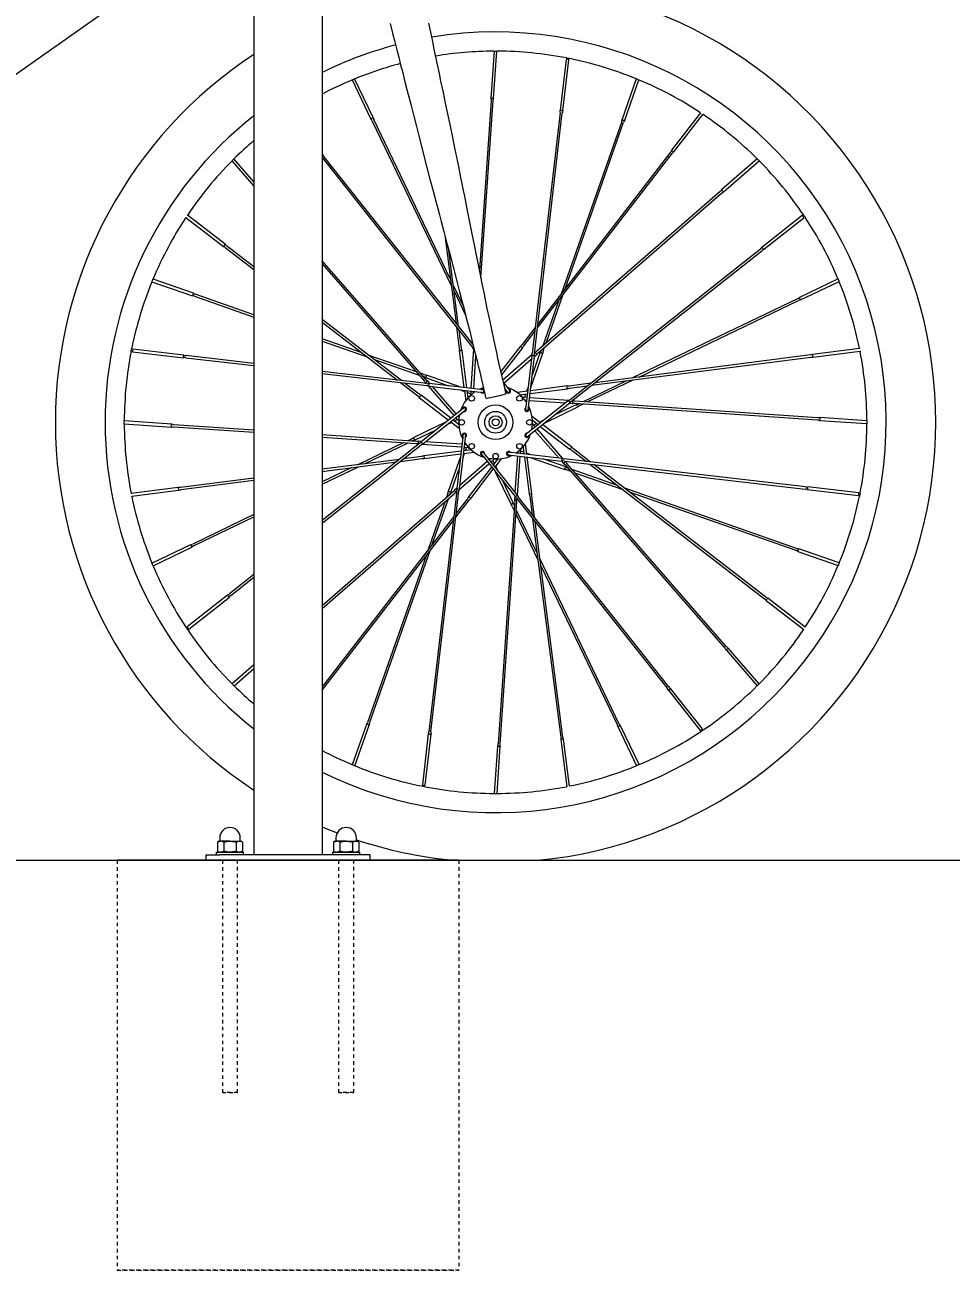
# Model space of a CAD drawing. Header units: inches. Extents: x -9 to 508, y -1 to 141.
# Drawn here: x 386.9 to 413.58, y 84.47 to 120.35 of the extents above; entities that cross this region are included whole.
import ezdxf

# ---------------------------------------------------------------- set-up
doc = ezdxf.new("R2010")
doc.units = ezdxf.units.IN
doc.header["$PDSIZE"] = -1
doc.linetypes.add('HIDDEN', pattern=[1.905, 1.27, -0.635])
for name, color, linetype, lineweight in [('ZANO_R', 7, 'Continuous', 0), ('ZANO_R_przerywana', 250, 'HIDDEN', 0), ('ZANO_W', 1, 'Continuous', 0)]:
    doc.layers.add(name, color=color, linetype=linetype, lineweight=lineweight)
doc.styles.get("Standard").update_dxf_attribs({"font": 'arial.ttf'})
doc.dimstyles.new('amerykanie', dxfattribs={"dimtxt": 50, "dimasz": 50, "dimexe": 0.5, "dimexo": 0.5, "dimgap": 1, "dimtad": 1, "dimdec": 0, "dimzin": 0, "dimlunit": 5, "dimtxsty": 'Standard', "dimcen": 0.09, "dimclrd": 1, "dimclre": 1, "dimclrt": 1, "dimazin": 0, "dimtfac": 1, "dimtdec": 0, "dimtmove": 0, "dimatfit": 3, "dimfxl": 1, "dimtzin": 0, "dimarcsym": 1})

# ---------------------------------------------------------------- blocks, each defined once
blk = doc.blocks.new('*D414')
at = {"layer": 'Defpoints', "color": 0}
for p in [(365.936, 125.805), (365.936, 125.805), (393.494, 125.805), (369.208, 120.137), (365.936, 96.435)]:
    blk.add_point(p, dxfattribs=at)
at = {"layer": 'ZANO_W', "color": 1, "lineweight": -2}
blk.add_arc((365.936, 125.805), 6.545, 278.7629, 351.2371, dxfattribs=at)
at = {"layer": 'ZANO_W', "color": 1}
for points in [[(372.57, 124.795), (372.238, 124.821), (372.48, 125.805)], [(366.92, 119.503), (366.945, 119.171), (365.936, 119.26)]]:
    blk.add_solid(points, dxfattribs=at)
at = {"layer": 'ZANO_W', "color": 1, "insert": (369.616, 122.125), "char_height": 1.625, "attachment_point": 5, "rotation": 45}
blk.add_mtext("90%%d0'", dxfattribs=at)

msp = doc.modelspace()

# ---------------------------------------------------------------- linework, layer by layer
at = {"layer": 'ZANO_R'}
for p, q in [((395.463, 127.77367), (395.463, 96.43515)), ((393.4945, 125.80517), (393.4945, 96.43515)), ((392.51025, 96.92728), (392.51025, 96.8387)), ((393.1008, 96.8387), (393.1008, 96.92728)), ((395.8567, 96.92728), (395.8567, 96.8387)), ((396.44725, 96.8387), (396.44725, 96.92728)), ((392.49056, 96.82885), (392.44184, 96.80072)), ((392.44184, 96.80072), (392.44184, 96.54202)), ((392.44184, 96.54202), (392.49056, 96.51389)), ((392.49056, 96.82885), (392.53276, 96.82885)), ((392.80553, 96.82885), (392.53276, 96.82885)), ((392.62368, 96.80072), (392.62368, 96.54202)), ((392.80553, 96.82885), (393.07829, 96.82885)), ((392.98737, 96.80072), (392.98737, 96.54202)), ((393.07829, 96.82885), (393.12048, 96.82885)), ((393.16921, 96.80072), (393.12048, 96.82885)), ((393.12048, 96.51389), (393.16921, 96.54202)), ((393.16921, 96.80072), (393.16921, 96.54202)), ((395.83701, 96.82885), (395.78829, 96.80072)), ((395.78829, 96.80072), (395.78829, 96.54202)), ((395.78829, 96.54202), (395.83701, 96.51389)), ((395.83701, 96.82885), (395.87921, 96.82885)), ((396.15197, 96.82885), (395.87921, 96.82885)), ((395.97013, 96.80072), (395.97013, 96.54202)), ((396.15197, 96.82885), (396.42474, 96.82885)), ((396.33382, 96.80072), (396.33382, 96.54202)), ((396.42474, 96.82885), (396.46693, 96.82885)), ((396.51566, 96.80072), (396.46693, 96.82885)), ((396.46693, 96.51389), (396.51566, 96.54202)), ((396.51566, 96.80072), (396.51566, 96.54202)), ((343.15035, 96.27767), (436.85717, 96.27767)), ((389.5575, 96.27767), (399.4, 96.27767)), ((399.4, 96.27767), (389.5575, 96.27767)), ((392.11655, 96.27767), (392.11655, 96.43515)), ((392.11655, 96.43515), (392.51025, 96.43515)), ((392.41182, 96.51389), (392.41182, 96.43515)), ((392.41182, 96.51389), (393.19922, 96.51389)), ((396.44725, 96.43515), (392.51025, 96.43515)), ((393.02206, 96.27767), (392.58899, 96.27767)), ((393.02206, 96.27767), (392.58899, 96.27767)), ((393.19922, 96.43515), (393.19922, 96.51389)), ((395.75827, 96.51389), (395.75827, 96.43515)), ((395.75827, 96.51389), (396.54568, 96.51389)), ((396.36851, 96.27767), (395.93544, 96.27767)), ((396.36851, 96.27767), (395.93544, 96.27767)), ((396.84095, 96.43515), (396.44725, 96.43515)), ((396.54568, 96.43515), (396.54568, 96.51389)), ((396.84095, 96.27767), (396.84095, 96.43515)), ((399.40689, 96.27767), (400.45636, 96.27767)), ((400.45636, 96.27767), (401.67782, 96.27767))]:
    msp.add_line(p, q, dxfattribs=at)
at = {"layer": 'ZANO_R', "color": 253}
for p, q in [((379.21775, 113.70229), (391.98314, 122.70367)), ((400.41441, 119.59671), (400.32092, 118.23607)), ((400.40074, 118.23059), (400.49461, 119.59692)), ((402.48702, 119.35979), (402.31616, 117.88693)), ((402.39563, 117.87771), (402.56649, 119.35057)), ((396.92974, 117.68589), (396.3962, 118.7966)), ((404.50935, 118.79895), (404.09996, 117.63267)), ((396.32242, 118.76542), (396.85763, 117.65125)), ((404.17544, 117.60617), (404.58338, 118.76833)), ((400.32666, 118.17369), (399.99109, 113.28944)), ((400.03593, 113.06671), (400.38652, 118.16957)), ((402.31898, 117.82445), (401.51327, 110.87907)), ((401.57287, 110.87215), (402.37858, 117.81754)), ((406.36079, 117.81932), (405.52792, 116.74002)), ((405.59125, 116.69115), (406.42789, 117.77533)), ((396.89337, 117.59994), (399.17655, 112.8469)), ((399.15215, 113.03628), (396.94746, 117.62592)), ((404.08895, 117.57111), (402.3425, 112.59575)), ((402.45915, 112.74692), (404.14556, 117.55124)), ((395.47922, 116.61938), (395.463, 116.63985)), ((401.65862, 111.61133), (405.54555, 116.6483)), ((405.49805, 116.68496), (401.67203, 111.72692)), ((392.86276, 116.43397), (393.4945, 115.70902)), ((393.4945, 115.83079), (392.91933, 116.49082)), ((395.463, 116.52712), (399.80409, 111.04667)), ((399.80805, 111.13829), (395.50971, 116.56478)), ((407.99063, 116.4933), (406.9624, 115.59728)), ((407.01496, 115.53696), (408.04748, 116.43672)), ((406.92235, 115.54911), (401.64207, 110.94775)), ((401.68149, 110.90251), (406.96177, 115.50387)), ((392.66491, 114.03459), (391.58073, 114.87123)), ((409.28866, 114.8602), (408.12637, 113.93955)), ((391.53674, 114.80412), (392.61603, 113.97125)), ((408.17604, 113.87684), (409.33833, 114.79749)), ((398.98977, 114.29631), (399.31682, 111.75845)), ((392.6711, 113.94139), (393.4945, 113.30599)), ((393.4945, 113.38178), (392.70776, 113.98889)), ((399.38907, 111.66724), (399.10777, 113.85011)), ((408.08419, 113.89338), (402.60334, 109.55197)), ((402.64059, 109.50494), (408.12144, 113.84635)), ((398.45355, 110.12483), (395.463, 113.55662)), ((395.463, 113.46529), (398.40831, 110.08541)), ((390.5571, 112.95268), (391.72339, 112.54329)), ((391.74988, 112.61878), (390.58773, 113.02672)), ((399.52351, 112.26319), (399.23483, 112.86416)), ((410.32209, 113.03363), (409.20791, 112.49843)), ((409.24256, 112.42632), (410.35278, 112.95963)), ((391.78495, 112.53228), (393.4945, 111.9322)), ((393.4945, 111.99579), (391.80482, 112.5889)), ((399.25923, 112.67479), (399.59998, 111.96544)), ((402.27925, 112.41559), (401.81775, 111.10084)), ((401.90936, 111.18067), (402.39591, 112.56675)), ((409.1566, 112.46269), (404.40356, 110.1795)), ((404.59294, 110.20391), (409.18258, 112.4086)), ((397.74473, 110.10196), (395.463, 111.86273)), ((395.463, 111.78694), (397.62914, 110.11537)), ((399.3317, 111.64305), (399.41156, 111.02332)), ((401.60094, 111.63479), (401.2192, 111.14011)), ((396.60914, 110.90248), (395.463, 111.3048)), ((399.47107, 111.03099), (399.40395, 111.55183)), ((401.26671, 111.10345), (401.58754, 111.51921)), ((389.99627, 110.93036), (391.46913, 110.7595)), ((391.47835, 110.83897), (390.00549, 111.00983)), ((395.463, 111.24121), (396.7603, 110.78583)), ((399.40955, 110.96071), (399.54585, 109.90309)), ((399.62773, 109.89359), (399.48889, 110.97093)), ((399.82458, 111.01174), (399.74681, 109.87978)), ((399.83458, 110.99207), (399.84832, 110.97473)), ((401.17351, 111.09726), (400.60976, 110.36671)), ((400.63292, 110.26578), (401.23684, 111.04838)), ((401.47004, 109.89892), (401.81876, 110.89235)), ((401.74327, 110.91885), (401.51189, 110.25969)), ((401.58888, 110.91466), (401.57656, 110.90392)), ((401.7775, 110.98618), (401.77315, 110.97379)), ((401.82977, 110.95391), (401.86911, 111.06601)), ((410.93854, 111.03176), (409.58644, 110.85751)), ((409.59667, 110.77817), (410.95489, 110.95321)), ((391.5316, 110.76232), (393.4945, 110.53461)), ((393.4945, 110.59501), (391.53852, 110.82192)), ((398.17539, 110.3527), (396.7893, 110.83924)), ((396.94047, 110.72259), (398.25522, 110.26109)), ((399.82636, 109.87055), (399.89038, 110.80235)), ((401.50306, 110.83988), (400.66828, 110.11242)), ((400.69738, 110.03167), (401.48447, 110.71756)), ((401.49623, 110.8189), (401.32537, 109.34604)), ((401.40483, 109.33682), (401.57569, 110.80968)), ((401.57407, 110.79563), (401.64144, 110.85434)), ((403.2239, 109.96698), (409.53405, 110.78018)), ((409.52638, 110.83969), (403.31512, 110.03923)), ((398.48391, 110.01621), (395.463, 110.36665)), ((395.463, 110.30625), (398.47699, 109.95661)), ((398.40214, 110.2731), (398.29004, 110.31245)), ((398.36988, 110.22084), (398.38227, 110.21649)), ((398.43721, 110.18661), (399.09637, 109.95523)), ((399.45714, 109.91338), (398.4637, 110.26209)), ((397.72126, 110.04428), (398.21595, 109.66254)), ((398.2526, 109.71004), (397.83685, 110.03087)), ((398.4414, 110.03222), (398.45214, 110.0199)), ((398.56042, 110.0174), (398.50171, 110.08477)), ((398.51618, 109.9464), (399.26161, 109.09099)), ((398.53716, 109.93957), (400.01002, 109.7687)), ((400.01924, 109.84817), (398.54638, 110.01903)), ((399.32439, 109.14071), (398.6385, 109.92781)), ((399.43906, 109.83494), (399.5601, 109.79245)), ((399.55638, 109.82133), (399.59499, 109.52175)), ((400.04015, 109.84575), (400.05933, 109.85822)), ((400.81794, 109.87946), (400.68263, 110.05029)), ((400.72573, 109.86703), (400.75523, 109.82979)), ((401.3916, 109.917), (401.34911, 109.79595)), ((401.45025, 109.72833), (402.52759, 109.86716)), ((402.51737, 109.94651), (401.45975, 109.81021)), ((403.19971, 110.02436), (402.57998, 109.94449)), ((402.58765, 109.88499), (403.10849, 109.95211)), ((404.23145, 110.09683), (402.97545, 109.49349)), ((403.09668, 109.48516), (404.42083, 110.12123)), ((398.2588, 109.61684), (399.10303, 108.96537)), ((399.16764, 109.01656), (398.30767, 109.68018)), ((399.66452, 109.60814), (399.63827, 109.81183)), ((399.64459, 109.76279), (399.73655, 109.73051)), ((399.74132, 109.79988), (399.73294, 109.67787)), ((399.81802, 109.74906), (399.82087, 109.79065)), ((399.85316, 109.77437), (399.82054, 109.78582)), ((401.37799, 109.79967), (401.07841, 109.76107)), ((401.1648, 109.69154), (401.36849, 109.71779)), ((401.35654, 109.61474), (401.23454, 109.62312)), ((401.31946, 109.71147), (401.28718, 109.61951)), ((401.30572, 109.53804), (401.34731, 109.53519)), ((401.33103, 109.5029), (401.34248, 109.53552)), ((402.54874, 109.52148), (401.38645, 108.60083)), ((401.42721, 109.5297), (402.46877, 109.45814)), ((401.43612, 108.53812), (402.59841, 109.45877)), ((402.5684, 109.53148), (401.43644, 109.60925)), ((402.68196, 109.52368), (402.66566, 109.5248)), ((409.73035, 109.0294), (402.74297, 109.50946)), ((399.4766, 109.26128), (398.31431, 108.34063)), ((398.36398, 108.27791), (399.52627, 109.19857)), ((401.8797, 108.88947), (402.82874, 109.34536)), ((402.7941, 109.41747), (402.16439, 109.11498)), ((402.58733, 109.44999), (402.67648, 109.44386)), ((402.73886, 109.4496), (409.72624, 108.96954)), ((402.86592, 109.44087), (402.85407, 109.43519)), ((402.88005, 109.3811), (402.98715, 109.43254)), ((391.12547, 108.84407), (389.75914, 108.93795)), ((389.75934, 108.85774), (391.11999, 108.76426)), ((391.18237, 108.77), (393.4945, 108.61115)), ((393.4945, 108.67129), (391.18648, 108.82986)), ((399.03302, 108.90992), (398.08398, 108.45404)), ((399.0757, 108.84167), (399.19134, 108.89722)), ((399.16829, 108.91501), (399.40742, 108.73047)), ((399.3955, 108.84072), (399.23291, 108.96619)), ((399.27205, 108.93599), (399.3599, 108.97819)), ((399.31423, 109.03061), (399.39457, 108.93841)), ((399.40439, 109.04891), (399.37701, 109.08034)), ((399.41135, 109.09165), (399.38019, 109.07669)), ((401.74443, 108.88438), (401.50529, 109.06892)), ((401.50833, 108.75049), (401.53571, 108.71906)), ((401.51722, 108.95867), (401.67981, 108.8332)), ((401.59849, 108.76879), (401.51815, 108.86098)), ((401.64067, 108.86341), (401.55282, 108.8212)), ((401.83702, 108.95772), (401.72138, 108.90217)), ((401.74508, 108.78284), (402.60505, 108.11922)), ((402.65392, 108.18255), (401.80969, 108.83402)), ((409.78725, 108.95532), (411.15358, 108.86145)), ((411.15338, 108.94165), (409.79273, 109.03513)), ((398.17386, 108.34979), (395.463, 108.53604)), ((395.463, 108.4759), (398.16975, 108.28993)), ((398.03266, 108.41829), (397.92558, 108.36685)), ((398.11862, 108.38192), (398.74833, 108.68441)), ((399.50789, 108.46258), (399.33703, 106.98972)), ((399.41649, 106.9805), (399.58735, 108.45336)), ((399.51308, 108.52658), (399.51419, 108.51693)), ((401.50137, 108.70774), (401.53253, 108.72271)), ((401.58833, 108.65868), (402.27422, 107.87159)), ((402.39654, 107.85299), (401.65111, 108.70841)), ((398.27213, 108.29446), (395.463, 106.06933)), ((395.463, 105.99279), (398.30938, 108.24742)), ((397.81604, 108.31423), (396.49189, 107.67816)), ((396.68127, 107.70257), (397.93727, 108.30591)), ((398.0468, 108.35852), (398.05864, 108.36421)), ((398.23076, 108.27572), (398.24706, 108.2746)), ((398.32539, 108.3494), (398.23624, 108.35553)), ((398.34431, 108.26792), (399.47628, 108.19014)), ((399.46247, 108.07107), (398.38513, 107.93223)), ((399.48551, 108.2697), (398.44395, 108.34126)), ((399.53473, 107.99972), (399.83431, 108.03833)), ((399.74792, 108.10786), (399.54423, 108.08161)), ((399.55618, 108.18465), (399.67818, 108.17627)), ((399.607, 108.26135), (399.56541, 108.26421)), ((399.58169, 108.29649), (399.57024, 108.26388)), ((399.59326, 108.08793), (399.62554, 108.17989)), ((402.37556, 107.85983), (400.9027, 108.03069)), ((401.05956, 108.02503), (401.09218, 108.01358)), ((401.0947, 108.05033), (401.09185, 108.00875)), ((401.1714, 107.99952), (401.17978, 108.12152)), ((401.26813, 108.0366), (401.17617, 108.06888)), ((401.2482, 108.19126), (401.27445, 107.98757)), ((401.35634, 107.97807), (401.31773, 108.27765)), ((402.66012, 108.08935), (403.07587, 107.76852)), ((403.19146, 107.75511), (402.69677, 108.13685)), ((397.68882, 107.83241), (395.463, 107.54557)), ((395.463, 107.48507), (397.5976, 107.76016)), ((397.71301, 107.77503), (398.33274, 107.8549)), ((398.32507, 107.91441), (397.80423, 107.84729)), ((398.39535, 107.85289), (399.45297, 107.98918)), ((399.44268, 107.90047), (399.09396, 106.90704)), ((399.40966, 106.95952), (400.26507, 107.70495)), ((400.21534, 107.76773), (399.42825, 107.08183)), ((399.52112, 107.88239), (399.56361, 108.00344)), ((400.09478, 107.91993), (401.01543, 106.75765)), ((401.07814, 106.80732), (400.15749, 107.96961)), ((400.2644, 107.85468), (400.27937, 107.82352)), ((400.30715, 107.84773), (400.27572, 107.82034)), ((400.32545, 107.75756), (400.41764, 107.83791)), ((400.42007, 107.71539), (400.37787, 107.80324)), ((400.51533, 107.83884), (400.38986, 107.67624)), ((400.44105, 107.61163), (400.62558, 107.85076)), ((400.89348, 107.95122), (402.36634, 107.78036)), ((401.08636, 107.92885), (401.0148, 106.88729)), ((401.08814, 106.78765), (401.16591, 107.91962)), ((401.28499, 107.90581), (401.42383, 106.82846)), ((401.47366, 107.96445), (401.35262, 108.00695)), ((401.50317, 106.83869), (401.36687, 107.89631)), ((401.45558, 107.88602), (402.44902, 107.5373)), ((402.47551, 107.61279), (401.81635, 107.84417)), ((402.3523, 107.78199), (402.41101, 107.71462)), ((402.42882, 107.78318), (409.3742, 106.97748)), ((409.38112, 107.03708), (402.43573, 107.84278)), ((402.45917, 107.67457), (407.06054, 102.39429)), ((402.47132, 107.76718), (402.46058, 107.7795)), ((407.10577, 102.43371), (402.50441, 107.71399)), ((403.16799, 107.69743), (408.20496, 103.8105)), ((408.24162, 103.858), (403.28358, 107.68402)), ((395.463, 107.11736), (396.50915, 107.61989)), ((396.31978, 107.59549), (395.463, 107.18392)), ((399.16945, 106.88054), (399.40083, 107.53971)), ((400.3395, 107.61098), (399.67588, 106.75101)), ((399.73921, 106.70214), (400.39069, 107.54636)), ((400.44614, 107.47636), (400.90202, 106.52732)), ((400.51439, 107.51904), (400.45884, 107.63468)), ((402.51058, 107.52629), (402.62268, 107.48694)), ((402.54284, 107.57855), (402.53045, 107.5829)), ((403.97225, 107.0768), (402.6575, 107.53831)), ((402.73733, 107.4467), (404.12342, 106.96015)), ((391.31605, 107.02122), (389.95785, 106.84619)), ((389.97418, 106.76763), (391.32628, 106.94188)), ((393.4945, 107.29188), (391.37867, 107.01921)), ((391.38634, 106.9597), (393.4945, 107.23139)), ((399.33866, 107.00376), (399.27128, 106.94505)), ((400.97413, 106.56196), (400.67164, 107.19166)), ((409.12777, 105.26711), (404.15241, 107.01356)), ((409.43437, 106.96043), (410.90723, 106.78957)), ((410.91645, 106.86904), (409.44359, 107.0399)), ((399.23123, 106.89688), (395.463, 103.61316)), ((395.463, 103.53357), (399.27065, 106.85165)), ((399.00336, 106.61873), (398.51681, 105.23264)), ((399.33984, 106.92724), (398.53414, 99.98185)), ((398.59374, 99.97494), (399.39945, 106.92033)), ((398.63346, 105.38381), (399.09497, 106.69856)), ((399.08295, 106.84548), (399.0436, 106.73338)), ((399.13522, 106.81322), (399.13957, 106.82561)), ((399.31178, 106.1646), (399.69352, 106.65929)), ((399.32384, 106.88474), (399.33616, 106.89547)), ((399.64601, 106.69594), (399.32519, 106.28019)), ((401.00627, 106.6172), (400.5262, 99.62982)), ((400.58606, 99.62571), (401.06612, 106.61308)), ((401.00665, 106.76873), (401.00053, 106.67958)), ((401.0616, 106.71547), (405.40301, 101.23461)), ((401.08034, 106.67409), (401.08146, 106.6904)), ((405.45004, 101.27187), (401.10863, 106.75272)), ((401.44165, 106.76841), (401.50877, 106.24756)), ((401.58102, 106.15635), (401.50116, 106.77608)), ((404.30358, 106.89691), (409.1079, 105.2105)), ((393.4945, 106.23833), (391.73014, 105.39079)), ((400.93776, 106.476), (400.98921, 106.36891)), ((400.99754, 106.49014), (400.99185, 106.50198)), ((401.04182, 106.25938), (401.67789, 104.93523)), ((401.65349, 105.12461), (401.05015, 106.38061)), ((391.75612, 105.33671), (393.4945, 106.17176)), ((399.2541, 106.18807), (395.463, 101.27528)), ((395.463, 101.17707), (399.24069, 106.07248)), ((401.52364, 106.13216), (402.33685, 99.822)), ((402.39635, 99.82967), (401.5959, 106.04094)), ((391.67016, 105.37308), (390.55994, 104.83977)), ((390.59064, 104.76576), (391.7048, 105.30097)), ((396.82377, 100.22828), (398.57022, 105.20364)), ((409.16284, 105.18062), (410.325, 104.77267)), ((410.35562, 104.84671), (409.18933, 105.2561)), ((398.45357, 105.05248), (396.76716, 100.24816)), ((404.01935, 100.19946), (401.73617, 104.95249)), ((393.4945, 104.51007), (392.79128, 103.95305)), ((392.82853, 103.90601), (393.4945, 104.43353)), ((401.76057, 104.76312), (403.96527, 100.17348)), ((392.73668, 103.92255), (391.57439, 103.0019)), ((391.62406, 102.93919), (392.78635, 103.85984)), ((408.24781, 103.76481), (409.33199, 102.92817)), ((409.37598, 102.99527), (408.29669, 103.82814)), ((407.09363, 102.3411), (407.99338, 101.30858)), ((408.04996, 101.36542), (407.15394, 102.39365)), ((393.4945, 101.91102), (392.86524, 101.36267)), ((392.92209, 101.30609), (393.4945, 101.80491)), ((406.41687, 100.0674), (405.49621, 101.22969)), ((405.4335, 101.18002), (406.35416, 100.01773)), ((396.73728, 100.19322), (396.32934, 99.03106)), ((396.40337, 99.00044), (396.81276, 100.16673)), ((404.5903, 99.03397), (404.05509, 100.14814)), ((398.51709, 99.92169), (398.34623, 98.44883)), ((398.4257, 98.43961), (398.59656, 99.91247)), ((402.58842, 98.41751), (402.41418, 99.76962)), ((403.98298, 100.1135), (404.51629, 99.00327)), ((400.51198, 99.56881), (400.41811, 98.20249)), ((400.49831, 98.20267), (400.5918, 99.56332)), ((402.33483, 99.75939), (402.50987, 98.40118))]:
    msp.add_line(p, q, dxfattribs=at)
at = {"layer": 'ZANO_R', "color": 253, "flags": 128}
for points in [[(397.41988, 120.3887), (397.48918, 120.11704), (397.55312, 119.86627), (397.61172, 119.63624), (397.66493, 119.4272), (397.70099, 119.28548), (397.73081, 119.1682), (397.75458, 119.07473), (397.78089, 118.97125), (397.81459, 118.83868), (397.85568, 118.67701), (397.9391, 118.34882), (398.02022, 118.02981), (398.09854, 117.72219), (398.17417, 117.42568), (398.25333, 117.11608), (398.34012, 116.77796), (398.4119, 116.49957), (398.48837, 116.20445), (398.56667, 115.90372), (398.63583, 115.63922), (398.69465, 115.41495), (398.74256, 115.23268), (398.78865, 115.05767), (398.83648, 114.8763), (398.88645, 114.68708), (398.96275, 114.39845), (399.04482, 114.08816), (399.13363, 113.75228), (399.23226, 113.37852), (399.34071, 112.96588), (399.42088, 112.65912), (399.48759, 112.40233), (399.54012, 112.19887), (399.5934, 111.99125), (399.65156, 111.76299), (399.71247, 111.52184), (399.77561, 111.26928), (399.81438, 111.11277), (399.85161, 110.96132), (399.88733, 110.81494), (399.92155, 110.67364), (399.95641, 110.5285), (399.99881, 110.35037), (400.04971, 110.13395), (400.10875, 109.87915), (400.17551, 109.58586)], [(400.76003, 109.72121), (400.68151, 110.05503), (400.61621, 110.33827), (400.56348, 110.57078), (400.52281, 110.75242), (400.48764, 110.91111), (400.45135, 111.07644), (400.41396, 111.24842), (400.34378, 111.5755), (400.27756, 111.88905), (400.21667, 112.18127), (400.17527, 112.38185), (400.1327, 112.58959), (400.07979, 112.84962), (400.01909, 113.15003), (399.96091, 113.43968), (399.90621, 113.71311), (399.8549, 113.97027), (399.77257, 114.38353), (399.69772, 114.75924), (399.62996, 115.09878), (399.56698, 115.4134), (399.53356, 115.57993), (399.49383, 115.77737), (399.44742, 116.00726), (399.39423, 116.26959), (399.33824, 116.54438), (399.28465, 116.80588), (399.21156, 117.16041), (399.14387, 117.48699), (399.08116, 117.78842), (399.01762, 118.09309), (398.95172, 118.40856), (398.88348, 118.73485), (398.83787, 118.95291), (398.80142, 119.12716), (398.77539, 119.25164), (398.75622, 119.34334), (398.72886, 119.47421), (398.69163, 119.65235), (398.64454, 119.87782), (398.58935, 120.14234), (398.53511, 120.40254)], [(400.40703, 119.59627), (400.40676, 119.59626), (400.41164, 119.59657), (400.42154, 119.59709), (400.43538, 119.59761), (400.4516, 119.5979), (400.46832, 119.59781), (400.48368, 119.59741), (400.49599, 119.59685), (400.50385, 119.59639), (400.50621, 119.59624)], [(402.49463, 119.40039), (402.49428, 119.40043), (402.4984, 119.39988), (402.5076, 119.39857), (402.52085, 119.39649), (402.5366, 119.39368), (402.55304, 119.39038), (402.56831, 119.38696), (402.58077, 119.38393), (402.58903, 119.38179), (402.59217, 119.38095), (402.592, 119.38099)], [(400.32013, 118.23552), (400.32675, 118.19909), (400.32527, 118.17377)], [(400.32095, 118.23582), (400.32092, 118.23607), (400.32411, 118.23799), (400.33288, 118.23919), (400.34591, 118.23951), (400.36121, 118.23888), (400.37645, 118.23741), (400.38932, 118.23532), (400.39784, 118.23292), (400.40074, 118.23059), (400.40066, 118.23031)], [(400.38792, 118.16948), (400.38947, 118.19253), (400.40134, 118.23004)], [(402.35659, 117.88833), (402.37174, 117.88611), (402.38448, 117.88331), (402.39287, 117.88036), (402.39563, 117.87771), (402.39554, 117.87741)], [(406.35794, 117.82104), (406.3588, 117.82055), (406.36082, 117.81936)], [(405.52698, 116.74006), (405.51223, 116.70603), (405.49693, 116.68579)], [(405.54667, 116.64745), (405.56075, 116.66575), (405.59141, 116.69033)], [(392.85748, 116.428), (392.85915, 116.42991), (392.86443, 116.43584), (392.8728, 116.44499), (392.88344, 116.45621), (392.89523, 116.4681), (392.90684, 116.47931), (392.91694, 116.48866), (392.92426, 116.49525), (392.92786, 116.49841), (392.92764, 116.49821)], [(395.463, 116.61282), (395.46738, 116.61546), (395.47539, 116.6193), (395.47922, 116.61938), (395.47937, 116.61911)], [(407.98483, 116.49843), (407.98621, 116.49723), (407.9918, 116.49226), (408.00069, 116.48416), (408.01177, 116.47368), (408.02366, 116.46195), (408.03498, 116.45026), (408.04456, 116.43997), (408.05143, 116.43233), (408.05493, 116.42836), (408.05484, 116.42846)], [(406.96146, 115.59745), (406.94037, 115.567), (406.92143, 115.55015)], [(406.96224, 115.59708), (406.9624, 115.59728), (406.96601, 115.59638), (406.97307, 115.59103), (406.9825, 115.58204), (406.99288, 115.57078), (407.00262, 115.55896), (407.01023, 115.54838), (407.01457, 115.54066), (407.01496, 115.53696), (407.01471, 115.53682)], [(406.96269, 115.50281), (406.98008, 115.51802), (407.015, 115.53615)], [(391.57352, 114.86128), (391.58136, 114.8721), (391.58723, 114.87993), (391.59009, 114.88368), (391.58991, 114.88344)], [(409.32263, 114.88367), (409.32368, 114.88231), (409.32814, 114.87643), (409.33524, 114.8668), (409.34404, 114.8544), (409.35341, 114.84059), (409.36225, 114.8269), (409.36967, 114.81489), (409.37496, 114.80599), (409.37767, 114.80133), (409.37763, 114.80141)], [(391.53477, 114.80085), (391.53609, 114.80313), (391.53669, 114.80416)], [(392.616, 113.97032), (392.65003, 113.95557), (392.67027, 113.94027)], [(392.70861, 113.99001), (392.69031, 114.00409), (392.66572, 114.03475)], [(408.15595, 113.91195), (408.16509, 113.89967), (408.17212, 113.88868), (408.17597, 113.88067), (408.17604, 113.87684), (408.17577, 113.87669)], [(390.55497, 112.94705), (390.55492, 112.9469), (390.55595, 112.94992), (390.55873, 112.9579), (390.56311, 112.96991), (390.56877, 112.98454), (390.57515, 113.00004), (390.58156, 113.01468), (390.58719, 113.02687), (390.59124, 113.03532), (390.59311, 113.03911), (390.59295, 113.0388)], [(389.95563, 110.93762), (389.95592, 110.93987), (389.95699, 110.94757), (389.95884, 110.9597), (389.96143, 110.97486), (389.96461, 110.99129), (389.96804, 111.00711), (389.97125, 111.02061), (389.97373, 111.03031), (389.975, 111.03511), (389.97494, 111.03488)], [(399.41017, 111.02314), (399.41316, 111.00023), (399.40885, 110.96113)], [(399.48882, 110.97118), (399.48889, 110.97093), (399.48614, 110.96843), (399.47778, 110.96553), (399.46506, 110.96267), (399.44993, 110.9603), (399.4347, 110.95876), (399.42167, 110.9583), (399.41284, 110.95898), (399.40955, 110.96071), (399.40956, 110.96099)], [(399.48956, 110.97162), (399.47595, 111.00606), (399.47245, 111.03118)], [(399.8411, 111.0027), (399.83553, 110.99578), (399.83458, 110.99207)], [(401.21809, 111.14097), (401.20401, 111.12266), (401.17331, 111.09805)], [(401.23696, 111.04861), (401.23684, 111.04838), (401.23313, 111.04856), (401.22516, 111.05242), (401.21415, 111.0594), (401.20177, 111.06841), (401.18991, 111.0781), (401.18038, 111.08698), (401.17461, 111.09371), (401.17351, 111.09726), (401.17372, 111.09745)], [(401.2378, 111.0484), (401.25253, 111.08238), (401.26782, 111.10261)], [(401.64114, 110.9488), (401.62376, 110.9336), (401.58888, 110.91549)], [(401.64235, 110.85413), (401.66347, 110.88462), (401.68242, 110.90147)], [(401.77901, 110.89989), (401.76472, 110.9054), (401.75291, 110.91093), (401.74538, 110.91566), (401.74327, 110.91885), (401.74342, 110.91912)], [(410.93767, 111.0353), (410.93821, 111.03327), (410.9386, 111.03177)], [(410.95327, 110.9633), (410.95494, 110.95294), (410.95638, 110.94295), (410.95705, 110.93792), (410.95703, 110.93813)], [(391.46773, 110.79993), (391.46995, 110.81508), (391.47275, 110.82782), (391.4757, 110.83621), (391.47835, 110.83897), (391.47864, 110.83888)], [(409.5858, 110.8582), (409.55131, 110.84457), (409.52618, 110.84107)], [(409.53424, 110.77879), (409.55714, 110.78178), (409.5962, 110.77748)], [(398.45616, 110.22235), (398.45066, 110.20806), (398.44512, 110.19625), (398.4404, 110.18872), (398.43721, 110.18661), (398.43694, 110.18676)], [(398.40726, 110.08448), (398.42245, 110.06709), (398.44057, 110.03222)], [(398.50193, 110.08569), (398.47144, 110.1068), (398.45458, 110.12576)], [(399.98537, 109.8521), (400.04276, 109.87839), (400.10304, 109.90173)], [(400.08785, 109.84021), (400.08648, 109.84037), (400.08241, 109.84084), (400.07584, 109.8416), (400.06708, 109.84262), (400.05652, 109.84385), (400.04466, 109.84522), (400.03203, 109.84669), (400.01924, 109.84817)], [(400.75523, 109.82979), (400.76323, 109.81969), (400.77112, 109.80973), (400.77854, 109.80037), (400.78513, 109.79204), (400.79061, 109.78512), (400.79472, 109.77994), (400.79726, 109.77673), (400.79812, 109.77564)], [(400.86083, 109.82531), (400.85997, 109.8264), (400.85743, 109.82961), (400.85332, 109.83479), (400.84785, 109.84171), (400.84125, 109.85004), (400.83383, 109.8594), (400.82594, 109.86936), (400.81794, 109.87946)], [(402.52784, 109.86724), (402.52759, 109.86716), (402.52509, 109.86991), (402.52219, 109.87828), (402.51934, 109.891), (402.51696, 109.90612), (402.51542, 109.92136), (402.51496, 109.93439), (402.51565, 109.94322), (402.51737, 109.94651), (402.51766, 109.94649)], [(402.5798, 109.94589), (402.5569, 109.9429), (402.51779, 109.9472)], [(402.52828, 109.8665), (402.56273, 109.88011), (402.58784, 109.8836)], [(398.21509, 109.66143), (398.2334, 109.64735), (398.25801, 109.61665)], [(398.30766, 109.68114), (398.27368, 109.69587), (398.25345, 109.71115)], [(398.30745, 109.6803), (398.30767, 109.68018), (398.3075, 109.67647), (398.30363, 109.6685), (398.29666, 109.65749), (398.28764, 109.64511), (398.27796, 109.63325), (398.26907, 109.62371), (398.26235, 109.61795), (398.2588, 109.61684), (398.25861, 109.61706)], [(400.01002, 109.7687), (400.02282, 109.76722), (400.03544, 109.76576), (400.0473, 109.76438), (400.05786, 109.76315), (400.06663, 109.76214), (400.07319, 109.76138), (400.07726, 109.7609), (400.07863, 109.76074)], [(400.75486, 109.72002), (400.75677, 109.72004), (400.7169, 109.70978)], [(402.74306, 109.51086), (402.72002, 109.51241), (402.68255, 109.52426)], [(399.53074, 109.30417), (399.52966, 109.30331), (399.52645, 109.30077), (399.52127, 109.29666), (399.51435, 109.29118), (399.50602, 109.28458), (399.49665, 109.27717), (399.48669, 109.26928), (399.4766, 109.26128)], [(399.52627, 109.19857), (399.53637, 109.20657), (399.54633, 109.21446), (399.55569, 109.22187), (399.56402, 109.22847), (399.57094, 109.23395), (399.57612, 109.23806), (399.57933, 109.2406), (399.58042, 109.24146)], [(401.31906, 109.29169), (401.31788, 109.28908), (401.31464, 109.27281)], [(401.32537, 109.34604), (401.32388, 109.33324), (401.32242, 109.32062), (401.32104, 109.30876), (401.31982, 109.2982), (401.3188, 109.28943), (401.31804, 109.28286), (401.31757, 109.2788), (401.31741, 109.27742)], [(401.39687, 109.2682), (401.39703, 109.26958), (401.3975, 109.27365), (401.39827, 109.28021), (401.39928, 109.28898), (401.40051, 109.29954), (401.40189, 109.3114), (401.40335, 109.32402), (401.40483, 109.33682)], [(402.67697, 109.44307), (402.71346, 109.44969), (402.73879, 109.44821)], [(402.80597, 109.3788), (402.79975, 109.39279), (402.79532, 109.40506), (402.79333, 109.41372), (402.7941, 109.41747), (402.7944, 109.41756)], [(389.75979, 108.8503), (389.75981, 108.84996), (389.75952, 108.85446), (389.759, 108.86403), (389.75847, 108.87764), (389.75817, 108.89375), (389.75823, 108.9105), (389.75861, 108.92602), (389.75916, 108.93859), (389.75964, 108.9468), (389.75983, 108.9497), (389.75983, 108.94966)], [(391.12024, 108.76428), (391.11999, 108.76426), (391.11807, 108.76745), (391.11686, 108.77622), (391.11655, 108.78925), (391.11718, 108.80455), (391.11865, 108.81979), (391.12074, 108.83265), (391.12314, 108.84118), (391.12547, 108.84407), (391.12575, 108.844)], [(391.12053, 108.76347), (391.15697, 108.77009), (391.18228, 108.76861)], [(391.18658, 108.83126), (391.16353, 108.83281), (391.12602, 108.84467)], [(409.72614, 108.96814), (409.74919, 108.96659), (409.7867, 108.95472)], [(409.79219, 109.03592), (409.75575, 109.0293), (409.73044, 109.03079)], [(409.79248, 109.03511), (409.79273, 109.03513), (409.79465, 109.03195), (409.79586, 109.02318), (409.79617, 109.01015), (409.79555, 108.99485), (409.79407, 108.9796), (409.79198, 108.96674), (409.78958, 108.95821), (409.78725, 108.95532), (409.78697, 108.95539)], [(411.15294, 108.949), (411.15293, 108.94913), (411.15326, 108.94388), (411.1538, 108.93366), (411.15431, 108.91959), (411.15456, 108.90328), (411.15446, 108.88659), (411.15403, 108.87139), (411.15348, 108.85935), (411.15303, 108.85185), (411.15291, 108.85001)], [(398.10675, 108.4206), (398.11297, 108.4066), (398.1174, 108.39434), (398.11939, 108.38567), (398.11862, 108.38192), (398.11832, 108.38184)], [(399.51585, 108.53119), (399.51569, 108.52981), (399.51521, 108.52575), (399.51445, 108.51918), (399.51344, 108.51042), (399.51221, 108.49986), (399.51083, 108.48799), (399.50937, 108.47537), (399.50789, 108.46258)], [(399.58735, 108.45336), (399.58884, 108.46615), (399.5903, 108.47877), (399.59168, 108.49064), (399.5929, 108.5012), (399.59392, 108.50996), (399.59468, 108.51653), (399.59515, 108.5206), (399.59531, 108.52197)], [(401.38645, 108.60083), (401.37635, 108.59283), (401.36639, 108.58494), (401.35703, 108.57752), (401.3487, 108.57092), (401.34178, 108.56544), (401.3366, 108.56134), (401.33339, 108.5588), (401.3323, 108.55794)], [(401.38198, 108.49523), (401.38306, 108.49609), (401.38627, 108.49863), (401.39145, 108.50273), (401.39837, 108.50821), (401.4067, 108.51481), (401.41607, 108.52223), (401.42603, 108.53012), (401.43612, 108.53812)], [(398.16966, 108.28853), (398.1927, 108.28698), (398.23016, 108.27513)], [(398.23575, 108.35633), (398.19926, 108.3497), (398.17393, 108.35118)], [(400.15749, 107.96961), (400.14949, 107.9797), (400.1416, 107.98966), (400.13418, 107.99903), (400.12758, 108.00736), (400.12211, 108.01428), (400.118, 108.01946), (400.11546, 108.02267), (400.1146, 108.02375)], [(400.9027, 108.03069), (400.8899, 108.03218), (400.87728, 108.03364), (400.86542, 108.03502), (400.85486, 108.03624), (400.84609, 108.03726), (400.83953, 108.03802), (400.83546, 108.03849), (400.83408, 108.03865)], [(402.60527, 108.1191), (402.60505, 108.11922), (402.60522, 108.12293), (402.60909, 108.1309), (402.61606, 108.14191), (402.62508, 108.15428), (402.63476, 108.16614), (402.64365, 108.17568), (402.65037, 108.18144), (402.65392, 108.18255), (402.65411, 108.18234)], [(402.60506, 108.11826), (402.63904, 108.10353), (402.65927, 108.08824)], [(402.69763, 108.13796), (402.67932, 108.15205), (402.65471, 108.18275)], [(398.38444, 107.9329), (398.34999, 107.91928), (398.32488, 107.91579)], [(398.33292, 107.85351), (398.35582, 107.85649), (398.39493, 107.85219)], [(398.38488, 107.93216), (398.38513, 107.93223), (398.38763, 107.92948), (398.39053, 107.92111), (398.39338, 107.9084), (398.39576, 107.89327), (398.3973, 107.87803), (398.39776, 107.86501), (398.39707, 107.85618), (398.39535, 107.85289), (398.39506, 107.8529)], [(400.05189, 107.97408), (400.05275, 107.97299), (400.05529, 107.96979), (400.0594, 107.9646), (400.06488, 107.95769), (400.07148, 107.94935), (400.07889, 107.93999), (400.08678, 107.93003), (400.09478, 107.91993)], [(400.45636, 107.8372), (400.33524, 107.84413), (400.24565, 107.8583)], [(400.82487, 107.95918), (400.82624, 107.95902), (400.83031, 107.95855), (400.83687, 107.95779), (400.84564, 107.95677), (400.8562, 107.95555), (400.86806, 107.95417), (400.88069, 107.95271), (400.89348, 107.95122)], [(402.41079, 107.71371), (402.44128, 107.69259), (402.45814, 107.67363)], [(402.50546, 107.71491), (402.49026, 107.7323), (402.47215, 107.76717)], [(402.45656, 107.57705), (402.46206, 107.59134), (402.4676, 107.60315), (402.47232, 107.61068), (402.47551, 107.61279), (402.47578, 107.61264)], [(391.37848, 107.0206), (391.35558, 107.01762), (391.31652, 107.02192)], [(391.32692, 106.9412), (391.36141, 106.95483), (391.38654, 106.95832)], [(399.27037, 106.94527), (399.24925, 106.91478), (399.2303, 106.89792)], [(409.44499, 106.99947), (409.44277, 106.98431), (409.43997, 106.97157), (409.43702, 106.96319), (409.43437, 106.96043), (409.43407, 106.96052)], [(389.97493, 106.76454), (389.97497, 106.7644), (389.97411, 106.76763)], [(399.13371, 106.8995), (399.148, 106.894), (399.15981, 106.88846), (399.16734, 106.88374), (399.16945, 106.88054), (399.1693, 106.88027)], [(399.27158, 106.8506), (399.28896, 106.86579), (399.32384, 106.8839)], [(399.67492, 106.751), (399.66019, 106.71702), (399.6449, 106.69679)], [(399.67576, 106.75079), (399.67588, 106.75101), (399.67959, 106.75084), (399.68756, 106.74697), (399.69857, 106.74), (399.71095, 106.73098), (399.72281, 106.72129), (399.73234, 106.71241), (399.7381, 106.70568), (399.73921, 106.70214), (399.739, 106.70195)], [(399.69463, 106.65843), (399.70871, 106.67674), (399.73941, 106.70135)], [(400.99973, 106.67908), (401.00636, 106.64259), (401.00487, 106.61727)], [(401.06753, 106.61299), (401.06907, 106.63604), (401.08092, 106.6735)], [(401.42316, 106.82777), (401.43677, 106.79333), (401.44027, 106.76822)], [(401.4239, 106.82822), (401.42383, 106.82846), (401.42657, 106.83097), (401.43494, 106.83386), (401.44766, 106.83672), (401.46279, 106.8391), (401.47802, 106.84063), (401.49105, 106.84109), (401.49988, 106.84041), (401.50317, 106.83869), (401.50315, 106.8384)], [(401.50255, 106.77625), (401.49956, 106.79916), (401.50387, 106.83827)], [(410.95705, 106.86143), (410.95709, 106.86178), (410.95655, 106.85766), (410.95524, 106.84846), (410.95315, 106.83521), (410.95034, 106.81945), (410.94704, 106.80302), (410.94363, 106.78774), (410.94059, 106.77529), (410.93845, 106.76703), (410.93761, 106.76388), (410.93766, 106.76405)], [(400.93546, 106.55009), (400.94945, 106.5563), (400.96172, 106.56074), (400.97039, 106.56273), (400.97413, 106.56196), (400.97422, 106.56166)], [(390.59316, 104.76017), (390.592, 104.76254), (390.5885, 104.76975), (390.58323, 104.78103), (390.57694, 104.79518), (390.57047, 104.81063), (390.56457, 104.82563), (390.5598, 104.8385), (390.55655, 104.84773), (390.55502, 104.85219), (390.55512, 104.8519)], [(410.3577, 104.8522), (410.35778, 104.85246), (410.35664, 104.84909), (410.35374, 104.8408), (410.34926, 104.82857), (410.34355, 104.81383), (410.33713, 104.79833), (410.33075, 104.78381), (410.32521, 104.77183), (410.32128, 104.76367), (410.31958, 104.76021), (410.31972, 104.7605)], [(392.75677, 103.88744), (392.74763, 103.89973), (392.7406, 103.91071), (392.73675, 103.91873), (392.73668, 103.92255), (392.73695, 103.9227)], [(408.20411, 103.80939), (408.22242, 103.79531), (408.24699, 103.76465)], [(408.29672, 103.82908), (408.26269, 103.84383), (408.24245, 103.85912)], [(391.59021, 102.91556), (391.58877, 102.91744), (391.58404, 102.92369), (391.57674, 102.93362), (391.56784, 102.9462), (391.55848, 102.96007), (391.54973, 102.97367), (391.54248, 102.98546), (391.5374, 102.99401), (391.53494, 102.99825), (391.53507, 102.99802)], [(409.37771, 102.99812), (409.37721, 102.99726), (409.37603, 102.99523)], [(407.05948, 102.39337), (407.07468, 102.37597), (407.09282, 102.34106)], [(407.15374, 102.39382), (407.15394, 102.39365), (407.15304, 102.39005), (407.14769, 102.38299), (407.1387, 102.37355), (407.12744, 102.36318), (407.11562, 102.35344), (407.10505, 102.34582), (407.09732, 102.34149), (407.09363, 102.3411), (407.09348, 102.34134)], [(407.15411, 102.3946), (407.12367, 102.41568), (407.10682, 102.43463)], [(405.46862, 101.20011), (405.45633, 101.19097), (405.44534, 101.18394), (405.43733, 101.18009), (405.4335, 101.18002), (405.43336, 101.18029)], [(408.05517, 101.37131), (408.05524, 101.37138), (408.05408, 101.37007), (408.04933, 101.36471), (408.0414, 101.35599), (408.03104, 101.34501), (408.01934, 101.33313), (408.00761, 101.32173), (407.9972, 101.31202), (407.98937, 101.30496), (407.98515, 101.30124), (407.98513, 101.30122)], [(398.55613, 99.91107), (398.54098, 99.91329), (398.52824, 99.91609), (398.51985, 99.91904), (398.51709, 99.92169), (398.51718, 99.92198)], [(402.33545, 99.82182), (402.33844, 99.79892), (402.33414, 99.75986)], [(402.41486, 99.77026), (402.40123, 99.80475), (402.39773, 99.82987)], [(406.44004, 100.0332), (406.44007, 100.03322), (406.4357, 100.02989), (406.42734, 100.02365), (406.41581, 100.01534), (406.40233, 100.00604), (406.38841, 99.99689), (406.37562, 99.98887), (406.36545, 99.98274), (406.35915, 99.97905), (406.35781, 99.97828)], [(400.5248, 99.62992), (400.52325, 99.60687), (400.51138, 99.56936)], [(400.59177, 99.56358), (400.5918, 99.56332), (400.58861, 99.56141), (400.57984, 99.5602), (400.56681, 99.55989), (400.55151, 99.56051), (400.53627, 99.56198), (400.5234, 99.56408), (400.51488, 99.56647), (400.51198, 99.56881), (400.51205, 99.56909)], [(400.59259, 99.56387), (400.58597, 99.60031), (400.58745, 99.62562)], [(404.59577, 99.03644), (404.59585, 99.03648), (404.59427, 99.0357), (404.58782, 99.03256), (404.57714, 99.02754), (404.56337, 99.02136), (404.54802, 99.01486), (404.53282, 99.00882), (404.51948, 99.00384), (404.50956, 99.00031), (404.50424, 98.99849), (404.50422, 98.99848)], [(398.41818, 98.399), (398.41851, 98.39896), (398.41468, 98.39946), (398.40573, 98.40073), (398.39266, 98.40278), (398.37699, 98.40555), (398.36055, 98.40883), (398.34517, 98.41225), (398.33252, 98.41532), (398.32401, 98.41752), (398.32058, 98.41844), (398.32084, 98.41837)], [(402.59151, 98.41827), (402.59166, 98.41831), (402.58843, 98.41745)]]:
    msp.add_lwpolyline(points, dxfattribs=at)
at = {"layer": 'ZANO_R', "color": 255, "flags": 128}
msp.add_lwpolyline([(395.463, 97.24311), (395.5976, 97.18636), (395.89256, 97.06832)], dxfattribs=at)
at = {"layer": 'ZANO_R', "flags": 128}
for points in [[(392.44184, 96.80072), (392.48639, 96.82113), (392.53276, 96.82885)], [(392.62368, 96.54202), (392.57914, 96.52161), (392.53276, 96.51389)], [(392.62368, 96.80072), (392.75872, 96.82686), (392.80553, 96.82885)], [(392.80553, 96.51389), (392.75872, 96.51589), (392.62368, 96.54202)], [(392.80553, 96.82885), (392.94472, 96.81189), (392.98737, 96.80072)], [(392.98737, 96.54202), (392.94472, 96.53086), (392.80553, 96.51389)], [(392.98737, 96.80072), (393.03191, 96.82113), (393.07829, 96.82885)], [(393.16921, 96.54202), (393.12466, 96.52161), (393.07829, 96.51389)], [(395.78829, 96.80072), (395.83284, 96.82113), (395.87921, 96.82885)], [(395.97013, 96.54202), (395.92559, 96.52161), (395.87921, 96.51389)], [(395.97013, 96.80072), (396.10517, 96.82686), (396.15197, 96.82885)], [(396.15197, 96.51389), (396.10517, 96.51589), (395.97013, 96.54202)], [(396.15197, 96.82885), (396.29117, 96.81189), (396.33382, 96.80072)], [(396.33382, 96.54202), (396.29117, 96.53086), (396.15197, 96.51389)], [(396.33382, 96.80072), (396.37836, 96.82113), (396.42474, 96.82885)], [(396.51566, 96.54202), (396.47111, 96.52161), (396.42474, 96.51389)]]:
    msp.add_lwpolyline(points, dxfattribs=at)
at = {"layer": 'ZANO_R', "color": 253}
for centre, radius in [((399.76693, 109.58913), 0.08022), ((401.14579, 109.58913), 0.08022), ((400.45636, 108.8997), 0.5), ((400.45636, 108.8997), 0.31437), ((399.48136, 108.8997), 0.08022), ((400.45636, 108.8997), 0.1875), ((400.45636, 108.8997), 0.1), ((401.43136, 108.8997), 0.08022), ((399.76693, 108.21027), 0.08022), ((401.14579, 108.21027), 0.08022), ((400.45636, 107.9247), 0.08022)]:
    msp.add_circle(centre, radius, dxfattribs=at)
for centre, radius, start, end in [((400.45636, 108.8997), 12.68108, 275.527481, 99.663823), ((400.45636, 108.8997), 11.24998, 243.649887, 99.397302), ((400.45636, 108.8997), 11.24998, 104.833114, 116.350113), ((400.45636, 108.8997), 10.69665, 90.264081, 99.272477), ((400.45636, 108.8997), 10.69665, 79.014987, 89.732907), ((400.45636, 108.8997), 12.68108, 123.298152, 236.701848), ((400.45636, 108.8997), 10.69665, 104.861062, 112.23536), ((402.51477, 119.25191), 0.1114, 62.339225, 104.426556), ((400.45636, 108.8997), 10.69665, 67.764823, 78.483071), ((396.64741, 118.09532), 0.74494, 108.696951, 116.296903), ((404.26523, 118.09512), 0.74516, 63.70422, 71.301926), ((400.45636, 108.8997), 10.69665, 112.764356, 117.827774), ((400.45636, 108.8997), 10.69665, 56.51493, 67.235846), ((400.45636, 108.8997), 11.24998, 128.230983, 180), ((402.20757, 117.85255), 0.11358, 345.811481, 17.259515), ((402.33864, 117.83427), 0.05696, 71.624429, 113.222044), ((402.49713, 117.81812), 0.11743, 149.761641, 180.315553), ((406.05317, 117.26459), 0.63346, 52.356219, 54.662749), ((400.45636, 108.8997), 10.69665, 45.265965, 55.98604), ((396.85614, 117.74674), 0.09549, 270.8948, 320.421386), ((396.78405, 117.56412), 0.11373, 18.096732, 49.638087), ((397.04721, 117.68967), 0.11726, 182.132962, 212.604207), ((403.98626, 117.6231), 0.11378, 333.102602, 4.630274), ((404.16642, 117.70124), 0.0955, 225.8954, 275.420247), ((404.26129, 117.52571), 0.11739, 137.14862, 167.586105), ((400.45636, 108.8997), 10.69665, 130.60534, 134.735671), ((405.59486, 116.77735), 0.07664, 209.143218, 239.694979), ((405.6104, 116.76539), 0.07667, 224.996797, 255.535429), ((400.45636, 108.8997), 10.69665, 135.267179, 145.985758), ((395.59324, 116.64908), 0.11756, 194.778379, 225.298344), ((400.45636, 108.8997), 10.69665, 34.015956, 44.735789), ((409.23201, 114.76431), 0.11138, 17.335296, 59.428651), ((400.45636, 108.8997), 10.69665, 146.517684, 157.234999), ((400.45636, 108.8997), 10.69665, 22.764711, 33.485853), ((392.5787, 114.0382), 0.07666, 299.146428, 329.692982), ((392.59067, 114.05374), 0.07667, 314.996525, 345.53725), ((408.02528, 113.99203), 0.11358, 300.81121, 332.26074), ((408.20575, 113.76281), 0.11757, 104.779039, 135.296868), ((408.10502, 113.88642), 0.05697, 26.625235, 68.217884), ((400.45636, 108.8997), 10.69665, 157.766986, 168.485611), ((409.65209, 112.70869), 0.74482, 18.701393, 26.301907), ((400.45636, 108.8997), 10.69665, 11.516527, 22.235809), ((391.65481, 112.60976), 0.0955, 315.896254, 5.418798), ((391.73296, 112.42961), 0.11377, 63.10178, 94.632163), ((391.83031, 112.70456), 0.11732, 227.140358, 257.596633), ((409.12077, 112.57203), 0.11375, 288.098147, 319.63546), ((409.24635, 112.30878), 0.11733, 92.143161, 122.594822), ((409.30341, 112.49993), 0.09551, 180.898154, 230.419373), ((400.45636, 108.8997), 10.69665, 169.016739, 179.732468), ((390.10416, 110.95811), 0.1114, 152.340453, 194.425247), ((399.72064, 110.96241), 0.11747, 14.886526, 45.301914), ((401.55558, 110.84558), 0.07668, 33.724947, 64.25961), ((401.65712, 110.99948), 0.11772, 317.074899, 347.550803), ((401.80844, 110.94871), 0.057, 238.913204, 280.484089), ((401.93227, 110.90196), 0.1136, 153.089353, 184.531705), ((400.45636, 108.8997), 10.69665, 0.263916, 10.985974), ((391.52181, 110.78197), 0.05698, 161.631786, 203.2124), ((391.5035, 110.65098), 0.11351, 75.801369, 107.269633), ((391.53797, 110.94061), 0.11757, 239.779501, 270.296713), ((401.52597, 110.72814), 0.09551, 58.623122, 108.142481), ((401.39485, 110.87845), 0.11731, 329.863694, 0.323219), ((401.68453, 110.84407), 0.11382, 165.834166, 197.350259), ((401.56845, 110.8308), 0.07669, 17.879612, 48.412787), ((409.66015, 110.83657), 0.07662, 164.141115, 194.70029), ((409.66271, 110.81712), 0.07667, 179.99493, 210.534433), ((398.35669, 110.10066), 0.1175, 47.046199, 77.57996), ((398.45409, 110.37559), 0.11358, 243.085349, 274.53485), ((398.40737, 110.25177), 0.05698, 328.906048, 10.491989), ((398.51046, 109.99893), 0.07666, 123.720051, 154.264506), ((398.52524, 110.01181), 0.07666, 107.873906, 138.418493), ((398.4776, 109.83813), 0.11736, 59.870396, 90.316797), ((398.51199, 110.12784), 0.11379, 255.829879, 287.354576), ((398.62792, 109.9693), 0.09551, 148.623443, 198.142256), ((400.08324, 109.80048), 0.0625, 59.197092, 112.5), ((400.08324, 109.80048), 0.0425, 243.633007, 103.132853), ((400.08324, 109.80048), 0.04, 263.38293, 83.38293), ((400.82948, 109.80048), 0.0625, 168.174749, 88.59111), ((400.82948, 109.80048), 0.0425, 198.633007, 58.132853), ((400.45636, 108.8997), 1.0625, 33.561761, 71.313644), ((400.82948, 109.80048), 0.04, 218.38293, 38.38293), ((400.45636, 108.8997), 1.0625, 123.561761, 161.313644), ((400.08324, 109.80048), 0.0625, 213.174749, 326.420706), ((397.76859, 121.35915), 12.01667, 281.579605, 284.202657), ((402.50561, 109.43629), 0.09549, 13.616532, 63.147154), ((402.51908, 109.63541), 0.11746, 284.885083, 315.303357), ((402.69972, 109.40609), 0.11386, 120.839738, 152.343994), ((402.60827, 109.47881), 0.07664, 332.870568, 3.423102), ((402.60959, 109.49838), 0.07667, 348.720898, 19.262242), ((400.45636, 108.8997), 1.0625, 168.561761, 206.313644), ((399.55558, 109.27281), 0.0625, 258.174749, 178.59111), ((399.55558, 109.27281), 0.0425, 288.633007, 148.132853), ((399.55558, 109.27281), 0.04, 308.38293, 128.38293), ((401.35714, 109.27281), 0.0625, 123.174749, 43.59111), ((401.35714, 109.27281), 0.0425, 180, 13.132853), ((401.35714, 109.27281), 0.04, 173.38293, 353.38293), ((400.45636, 108.8997), 1.0625, 348.561761, 26.313644), ((402.79025, 109.53522), 0.11754, 272.050677, 302.57442), ((402.8613, 109.39251), 0.05701, 193.91705, 235.480194), ((402.91583, 109.27184), 0.11366, 108.097016, 139.524801), ((400.45636, 108.8997), 11.24998, 180, 231.769017), ((400.45636, 108.8997), 10.69665, 180.264568, 190.983612), ((400.45636, 108.8997), 10.69665, 349.015094, 359.733685), ((397.99695, 108.52748), 0.11356, 288.082521, 319.537482), ((398.12248, 108.26415), 0.11756, 92.054169, 122.573002), ((398.05143, 108.4069), 0.05699, 13.911, 55.486244), ((399.55558, 108.52658), 0.0625, 303.174749, 223.59111), ((399.55558, 108.52658), 0.0425, 333.633007, 180), ((399.55558, 108.52658), 0.04, 353.38293, 173.38293), ((400.45636, 108.8997), 1.0625, 303.561761, 341.313644), ((401.35714, 108.52658), 0.0625, 78.174749, 358.59111), ((401.35714, 108.52658), 0.0425, 108.633007, 180), ((401.35714, 108.52658), 0.0425, 180, 328.132853), ((401.35714, 108.52658), 0.04, 128.38293, 308.38293), ((398.30311, 108.30101), 0.07664, 168.717527, 199.269165), ((398.30446, 108.32058), 0.07665, 152.87258, 183.42109), ((398.21302, 108.39329), 0.11384, 300.836985, 332.346833), ((398.39358, 108.16409), 0.11735, 104.868897, 135.317655), ((398.40713, 108.36312), 0.09551, 193.622956, 243.143365), ((400.45636, 108.8997), 1.0625, 213.561761, 251.313644), ((400.08324, 107.99892), 0.0625, 348.174749, 268.59111), ((400.08324, 107.99892), 0.0425, 18.633007, 180), ((400.08324, 107.99892), 0.04, 38.38293, 218.38293), ((400.82948, 107.99892), 0.0625, 33.174749, 313.59111), ((400.82948, 107.99892), 0.0425, 63.633007, 180), ((400.82948, 107.99892), 0.04, 83.38293, 263.38293), ((400.08324, 107.99892), 0.0425, 180, 238.132853), ((400.45636, 108.8997), 1.0625, 270, 296.313644), ((400.82948, 107.99892), 0.0425, 180, 283.132853), ((402.2677, 107.83208), 0.11138, 332.334285, 14.429649), ((402.40073, 107.67159), 0.11376, 75.826008, 107.358447), ((402.43512, 107.96126), 0.11736, 239.870832, 270.315801), ((402.38747, 107.78758), 0.07666, 287.875992, 318.418227), ((402.40224, 107.80048), 0.07668, 303.724095, 334.260134), ((402.50532, 107.54763), 0.05695, 148.896163, 190.498306), ((402.45862, 107.42379), 0.1136, 63.08886, 94.532834), ((402.55609, 107.69886), 0.11763, 227.064009, 257.563112), ((391.25001, 106.98227), 0.07668, 359.99754, 30.535473), ((391.25255, 106.96282), 0.07664, 344.143558, 14.694518), ((399.34423, 106.96857), 0.07665, 197.870922, 228.421477), ((399.22819, 106.95533), 0.11381, 345.833749, 17.350706), ((399.38675, 107.07125), 0.0955, 238.620763, 288.14484), ((399.51787, 106.92095), 0.1173, 149.863497, 180.323136), ((409.37473, 106.85872), 0.11763, 59.788663, 90.289162), ((409.40922, 107.14851), 0.1136, 255.813899, 287.257045), ((409.39092, 107.01742), 0.05697, 341.629005, 23.218573), ((390.57865, 106.94156), 0.62811, 187.309344, 189.661423), ((400.45636, 108.8997), 10.69665, 191.51392, 202.23574), ((398.9805, 106.89743), 0.11355, 333.080676, 4.538028), ((399.10428, 106.8507), 0.05699, 58.910067, 100.487673), ((399.25554, 106.79995), 0.11765, 137.06508, 167.560117), ((399.35712, 106.95378), 0.07664, 213.718231, 244.268838), ((401.03548, 106.74779), 0.07665, 242.870486, 273.419241), ((400.99295, 106.85045), 0.09549, 283.618723, 333.147325), ((400.96284, 106.65643), 0.11375, 30.82419, 62.359628), ((401.05505, 106.74646), 0.07666, 258.720812, 289.265416), ((401.19208, 106.83699), 0.11747, 194.886526, 225.301914), ((400.45636, 108.8997), 10.69665, 337.766237, 348.483156), ((410.80859, 106.84128), 0.11137, 332.334182, 14.429751), ((400.94916, 106.49478), 0.05699, 103.908474, 145.486037), ((400.82851, 106.44024), 0.11364, 18.093601, 49.527001), ((401.09191, 106.56582), 0.11757, 182.054934, 212.570809), ((391.60931, 105.29947), 0.0955, 0.896518, 50.418342), ((391.66635, 105.49069), 0.1174, 272.151807, 302.585524), ((391.79202, 105.22727), 0.11386, 108.115751, 139.619067), ((409.08242, 105.09484), 0.11731, 47.140412, 77.598558), ((409.17977, 105.36989), 0.11387, 243.115539, 274.617757), ((409.25788, 105.18965), 0.09548, 135.890112, 185.426526), ((400.45636, 108.8997), 10.69665, 202.767483, 213.485837), ((400.45636, 108.8997), 10.69665, 326.514758, 337.234616), ((392.70697, 104.03659), 0.11757, 284.779039, 315.296868), ((392.80772, 103.913), 0.057, 206.639724, 248.210341), ((392.88743, 103.80737), 0.11357, 120.808496, 152.261869), ((408.32205, 103.74566), 0.07667, 134.9939, 165.536158), ((408.33402, 103.7612), 0.07665, 119.148457, 149.695613), ((391.68072, 103.0351), 0.11139, 197.338421, 239.427626), ((400.45636, 108.8997), 10.69665, 214.01723, 224.735851), ((400.45636, 108.8997), 10.69665, 315.265382, 325.985936), ((408.83074, 103.29582), 0.62164, 322.337596, 324.688172), ((393.41835, 101.86169), 0.74496, 221.206048, 228.815109), ((400.45636, 108.8997), 10.69665, 225.265494, 229.39466), ((405.31934, 101.15023), 0.11771, 14.798333, 45.27678), ((405.5487, 101.33079), 0.1136, 210.813252, 242.257195), ((405.44306, 101.25106), 0.057, 296.637551, 338.207817), ((400.45636, 108.8997), 10.69665, 304.014136, 314.7358), ((396.7463, 100.09814), 0.0955, 45.897076, 95.417977), ((396.65141, 100.27369), 0.11741, 317.152425, 347.584612), ((396.92645, 100.1763), 0.11377, 153.102683, 184.632327), ((403.86538, 100.10969), 0.11739, 2.149721, 32.58696), ((404.05658, 100.05267), 0.09549, 90.892433, 140.423215), ((404.12872, 100.23531), 0.11379, 198.103348, 229.627859), ((398.41546, 99.98131), 0.11756, 329.778434, 0.296731), ((398.57408, 99.96516), 0.057, 251.638994, 293.208584), ((398.70506, 99.94684), 0.11349, 165.798453, 197.272549), ((402.37378, 99.69339), 0.07663, 89.989753, 120.544137), ((402.39324, 99.69588), 0.07665, 74.145916, 104.695557), ((400.45636, 108.8997), 10.69665, 292.765649, 303.484314), ((406.32095, 100.12407), 0.1114, 287.34035, 329.424928), ((400.45636, 108.8997), 10.69665, 242.172226, 247.235035), ((396.6476, 99.70453), 0.74544, 243.692358, 251.291622), ((400.45636, 108.8997), 10.69665, 247.764149, 258.483924), ((400.45636, 108.8997), 10.69665, 281.513917, 292.236146), ((398.39795, 98.5475), 0.1114, 242.341624, 284.425842), ((400.45636, 108.8997), 10.69665, 259.015647, 269.735413), ((400.45636, 108.8997), 10.69665, 270.26433, 280.983744), ((402.4141, 99.0247), 0.63085, 277.314047, 279.65568), ((400.45636, 98.94531), 0.74383, 266.194751, 273.805249)]:
    msp.add_arc(centre, radius, start, end, dxfattribs=at)
at = {"layer": 'ZANO_R'}
for centre, radius, start, end in [((392.80552, 96.92728), 0.29527, 90, 180), ((392.80552, 96.92728), 0.29527, 0, 90), ((396.15197, 96.92728), 0.29527, 90, 180), ((396.15197, 96.92728), 0.29527, 0, 90), ((392.53651, 96.687), 0.17315, 236.857192, 268.760988), ((392.50041, 96.8387), 0.00984, 270, 0), ((392.52902, 96.65576), 0.17313, 56.853768, 88.761296), ((393.08203, 96.687), 0.17315, 236.857192, 268.760988), ((393.07455, 96.65576), 0.17313, 56.853768, 88.761296), ((393.11064, 96.8387), 0.00984, 180, 270), ((395.88296, 96.687), 0.17315, 236.857223, 268.76054), ((395.84686, 96.8387), 0.00984, 270, 0), ((395.87547, 96.65576), 0.17313, 56.853737, 88.761744), ((396.42848, 96.687), 0.17315, 236.857223, 268.76054), ((396.42099, 96.65576), 0.17314, 56.854424, 88.761057), ((396.45709, 96.8387), 0.00984, 180, 270)]:
    msp.add_arc(centre, radius, start, end, dxfattribs=at)
at = {"layer": 'ZANO_R', "color": 255}
msp.add_arc((400.45636, 108.8997), 12.68108, 251.56981, 264.472875, dxfattribs=at)
at = {"layer": 'ZANO_R_przerywana', "ltscale": 0.05}
for p, q in [((389.5575, 96.27767), (389.5575, 84.46667)), ((389.5575, 96.27767), (389.5575, 84.46667)), ((392.58899, 96.27767), (392.58899, 89.58477)), ((393.02206, 89.58477), (393.02206, 96.27767)), ((395.93544, 96.27767), (395.93544, 89.58477)), ((396.36851, 89.58477), (396.36851, 96.27767)), ((399.4, 96.27767), (399.4, 84.46667)), ((399.4, 96.27767), (399.4, 84.46667)), ((392.58899, 89.58477), (393.02206, 89.58477)), ((393.02206, 89.58477), (392.58899, 89.58477)), ((395.93544, 89.58477), (396.36851, 89.58477)), ((396.36851, 89.58477), (395.93544, 89.58477)), ((389.5575, 84.46667), (399.4, 84.46667)), ((399.4, 84.46667), (389.5575, 84.46667))]:
    msp.add_line(p, q, dxfattribs=at)

# ---------------------------------------------------------------- dimensions: what is measured, and where the dimension line sits
at = {"layer": 'ZANO_W'}
dim = msp.add_angular_dim_2l(base=(369.20792, 120.13718), line1=((365.9355, 125.80517), (365.9355, 96.43515)), line2=((365.9355, 125.80517), (393.4945, 125.80517)), dimstyle='amerykanie', override={"dimtxt": 1.625, "dimasz": 1, "dimgap": 0.5, "dimdec": 4, "dimaunit": 1, "dimadec": 1, "dimtdec": 4, "dimtmove": 1, "dimfrac": 2}, dxfattribs=at)
dim.commit()
dim.dimension.update_dxf_attribs({"geometry": '*D414', "text_midpoint": (369.61573, 122.12495)})

doc.saveas('drawing.dxf')
